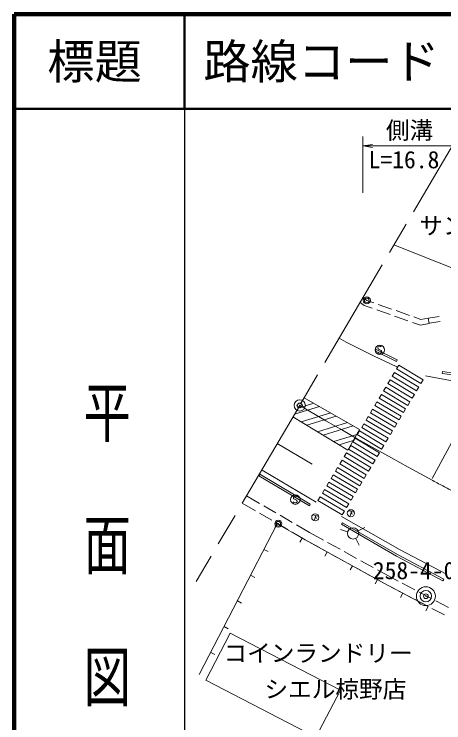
# Model space of a CAD drawing. Units: millimetres at full size, sheet at 1:1000; details may follow other scales. Extents: x 40000 to 680000, y 20000 to 380000.
# Drawn here: x 40000 to 85440, y 305040 to 380000 of the extents above; entities that cross this region are included whole.
import ezdxf
from ezdxf.enums import TextEntityAlignment as Align

# ---------------------------------------------------------------- set-up
doc = ezdxf.new("R2010")
doc.units = ezdxf.units.MM
doc.header["$LTSCALE"] = 1000
doc.header["$PDMODE"] = 32
doc.header["$PDSIZE"] = 500
doc.linetypes.add('CHAIN', pattern=[18.5, 12, -1.5, 3.5, -1.5])
for name, color, linetype, lineweight in [('M-BGD', 7, 'Continuous', 13), ('M-BGD-EXST', 7, 'Continuous', 13), ('M-BMK', 2, 'CHAIN', 13), ('M-BMK-ROW', 30, 'Continuous', 13), ('M-BMK-SRVR', 3, 'Continuous', 13), ('M-STR-HTXT', 7, 'Continuous', 13), ('M-STR-STRC', 7, 'Continuous', 13), ('M-TTL', 2, 'Continuous', 140), ('M-TTL-BAND', 7, 'Continuous', 25), ('M-TTL-LINE', 7, 'Continuous', 50)]:
    doc.layers.add(name, color=color, linetype=linetype, lineweight=lineweight)
doc.layers.add('M-OTRS', color=6, linetype='Continuous')
doc.layers.add('M-TTL-TXT', color=7, linetype='Continuous')
doc.styles.add('@ＭＳ ゴシック', font='')
doc.styles.add('ＭＳ ゴシック', font='')
doc.styles.get('@ＭＳ ゴシック').set_extended_font_data('@MS Gothic')
doc.styles.get('ＭＳ ゴシック').set_extended_font_data('MS Gothic')

# ---------------------------------------------------------------- blocks, each defined once
blk = doc.blocks.new('open_arrow')
at = {"color": 0, "linetype": 'Continuous', "lineweight": -2}
blk.add_lwpolyline([(7.5, 1.25), (0, 0), (7.5, -1.25)], dxfattribs=at)

msp = doc.modelspace()

# ---------------------------------------------------------------- linework, layer by layer
at = {"layer": 'M-BGD'}
for p, q in [((80160, 355586), (95061, 349675)), ((76583, 349496), (77014, 349188)), ((76888, 350015), (77293, 349726)), ((77293, 349726), (78032, 349467)), ((77014, 349188), (77868, 348888)), ((78340, 348723), (79755, 348226)), ((78504, 349301), (79919, 348804)), ((80391, 348639), (81806, 348142)), ((80227, 348060), (81642, 347563)), ((82278, 347976), (83017, 347717)), ((83017, 347717), (83799, 347859)), ((83906, 347268), (83799, 347859)), ((83810, 347835), (84963, 348021)), ((82114, 347398), (82968, 347098)), ((82968, 347098), (83906, 347268)), ((83897, 347302), (85049, 347488)), ((75115, 345316), (74362, 345715)), ((77988, 343864), (75115, 345316)), ((78199, 344336), (78285, 344517)), ((80430, 343268), (78199, 344336)), ((80516, 343448), (78285, 344517)), ((80482, 342705), (77988, 343864)), ((80516, 343448), (80430, 343268)), ((80448, 342475), (80679, 342861)), ((80679, 342861), (83248, 341325)), ((79986, 341703), (80217, 342089)), ((82786, 340553), (80217, 342089)), ((83017, 340939), (80448, 342475)), ((85255, 341993), (85283, 342191)), ((87126, 341730), (85255, 341993)), ((87142, 341930), (85283, 342191)), ((79524, 340930), (79755, 341317)), ((82324, 339780), (79755, 341317)), ((82555, 340166), (79986, 341703)), ((83248, 341325), (83017, 340939)), ((83508, 341727), (87095, 341066)), ((79062, 340158), (79293, 340544)), ((81862, 339008), (79293, 340544)), ((82093, 339394), (79524, 340930)), ((82786, 340553), (82555, 340166)), ((78600, 339386), (78831, 339772)), ((81400, 338236), (78831, 339772)), ((81631, 338622), (79062, 340158)), ((82324, 339780), (82093, 339394)), ((78138, 338613), (78369, 339000)), ((80938, 337463), (78369, 339000)), ((81169, 337849), (78600, 339386)), ((81862, 339008), (81631, 338622)), ((77676, 337841), (77907, 338227)), ((80476, 336691), (77907, 338227)), ((80707, 337077), (78138, 338613)), ((81400, 338236), (81169, 337849)), ((77214, 337069), (77445, 337455)), ((80014, 335918), (77445, 337455)), ((80245, 336305), (77676, 337841)), ((80938, 337463), (80707, 337077)), ((76752, 336296), (76983, 336682)), ((79552, 335146), (76983, 336682)), ((79783, 335532), (77214, 337069)), ((80476, 336691), (80245, 336305)), ((76290, 335524), (76521, 335910)), ((79090, 334374), (76521, 335910)), ((79321, 334760), (76752, 336296)), ((80014, 335918), (79783, 335532)), ((75828, 334752), (76059, 335138)), ((78628, 333601), (76059, 335138)), ((78859, 333988), (76290, 335524)), ((79552, 335146), (79321, 334760)), ((67831, 334596), (71530, 332406)), ((75366, 333979), (75597, 334365)), ((78166, 332829), (75597, 334365)), ((78397, 333215), (75828, 334752)), ((79090, 334374), (78859, 333988)), ((74904, 333207), (75135, 333593)), ((77704, 332057), (75135, 333593)), ((77935, 332443), (75366, 333979)), ((78628, 333601), (78397, 333215)), ((77473, 331670), (74904, 333207)), ((78166, 332829), (77935, 332443)), ((74442, 332434), (74673, 332821)), ((77011, 330898), (74442, 332434)), ((77242, 331284), (74673, 332821)), ((65886, 331157), (65988, 331329)), ((71319, 328171), (65988, 331329)), ((66180, 331785), (66227, 331756)), ((71955, 328396), (66227, 331756)), ((73980, 331662), (74211, 332048)), ((76549, 330126), (73980, 331662)), ((76780, 330512), (74211, 332048)), ((77704, 332057), (77473, 331670)), ((71217, 327999), (65886, 331157)), ((73518, 330890), (73749, 331276)), ((76086, 329353), (73518, 330890)), ((76318, 329740), (73749, 331276)), ((77242, 331284), (77011, 330898)), ((73056, 330117), (73287, 330504)), ((75624, 328581), (73056, 330117)), ((75855, 328967), (73287, 330504)), ((76780, 330512), (76549, 330126)), ((72594, 329345), (72825, 329731)), ((75162, 327809), (72594, 329345)), ((75393, 328195), (72825, 329731)), ((76318, 329740), (76086, 329353)), ((64578, 329058), (65956, 328253)), ((72132, 328573), (72363, 328959)), ((74700, 327036), (72132, 328573)), ((74931, 327422), (72363, 328959)), ((75855, 328967), (75624, 328581)), ((64122, 328281), (65506, 327473)), ((66388, 328001), (67684, 327244)), ((71319, 328171), (71217, 327999)), ((75393, 328195), (75162, 327809)), ((65938, 327221), (67234, 326465)), ((68116, 326992), (69411, 326236)), ((80805, 323356), (74621, 326862)), ((74931, 327422), (74700, 327036)), ((59566, 310137), (67829, 326104)), ((67829, 326104), (67579, 325672)), ((67666, 326213), (68961, 325457)), ((67829, 326104), (68273, 325875)), ((74719, 326210), (74620, 326037)), ((80543, 322858), (74719, 326210)), ((69843, 325984), (71222, 325179)), ((75268, 325255), (74505, 325497)), ((80446, 322683), (74620, 326037)), ((76373, 325350), (77083, 325718)), ((69393, 325205), (70778, 324397)), ((70455, 324584), (70204, 324151)), ((71222, 325179), (72715, 324357)), ((70778, 324397), (72280, 323569)), ((73153, 324116), (74467, 323392)), ((76116, 324541), (76484, 323831)), ((66420, 323381), (66864, 323151)), ((72718, 323328), (74032, 322604)), ((73109, 323112), (72868, 322675)), ((74905, 323151), (76219, 322427)), ((85728, 320752), (80805, 323356)), ((74470, 322363), (75784, 321639)), ((85328, 320053), (80446, 322683)), ((85423, 320229), (80543, 322858)), ((75767, 321648), (75525, 321210)), ((76656, 322186), (77970, 321462)), ((76222, 321398), (77535, 320674)), ((78408, 321221), (79901, 320398)), ((65011, 320658), (65455, 320428)), ((77973, 320433), (79476, 319605)), ((78424, 320184), (78183, 319746)), ((79901, 320398), (80604, 320030)), ((85423, 320229), (85328, 320053)), ((79476, 319605), (80188, 319233)), ((81047, 319798), (82376, 319103)), ((80631, 319001), (81960, 318305)), ((81098, 318750), (80865, 318308)), ((82819, 318871), (84148, 318175)), ((63602, 317935), (64046, 317705)), ((82403, 318073), (83732, 317377)), ((84591, 317943), (85920, 317248)), ((83782, 317335), (83549, 316892)), ((84175, 317146), (85504, 316450)), ((62192, 315212), (62637, 314982)), ((60270, 309540), (62852, 314531)), ((62852, 314531), (74495, 308508)), ((60783, 312488), (61227, 312259)), ((71913, 303517), (60270, 309540)), ((74495, 308508), (71913, 303517))]:
    msp.add_line(p, q, dxfattribs=at)
for points in [[(78816, 344818), (78788, 344847), (78750, 344863), (78697, 344871), (78619, 344867), (78555, 344847), (78502, 344807), (78471, 344751), (78471, 344693), (78475, 344656), (78498, 344607), (78534, 344581), (78813, 344435), (78844, 344391), (78867, 344330), (78864, 344270), (78849, 344221), (78816, 344175), (78739, 344149), (78625, 344144), (78574, 344150), (78526, 344170), (78484, 344206), (78447, 344262)], [(69877, 328976), (69848, 329005), (69810, 329021), (69757, 329029), (69679, 329026), (69615, 329005), (69562, 328966), (69532, 328909), (69531, 328852), (69536, 328814), (69558, 328765), (69594, 328739), (69873, 328593), (69904, 328550), (69927, 328488), (69925, 328428), (69909, 328380), (69876, 328333), (69800, 328307), (69685, 328303), (69634, 328308), (69586, 328329), (69544, 328364), (69507, 328420)], [(67829, 326104), (70778, 324397), (79476, 319605), (83782, 317335)]]:
    msp.add_lwpolyline(points, dxfattribs=at)
for centre, radius in [((78675, 344489), 498), ((69735, 328648), 498), ((75840, 325074), 600)]:
    msp.add_circle(centre, radius, dxfattribs=at)
msp.add_open_spline([(74625, 335715), (74625, 335715), (74625, 335715), (74625, 335715)], degree=3, dxfattribs=at)
at = {"layer": 'M-BGD-EXST'}
for p, q in [((71681, 327022), (72113, 326885)), ((71897, 326953), (71759, 326518)), ((71865, 326848), (71945, 326741)), ((75448, 327456), (75881, 327319)), ((75664, 327388), (75526, 326952)), ((75632, 327283), (75712, 327175)), ((75712, 327175), (75739, 327095)), ((71945, 326741), (71972, 326661))]:
    msp.add_line(p, q, dxfattribs=at)
for centre in [(75607, 327210), (71840, 326775)]:
    msp.add_circle(centre, 375, dxfattribs=at)
at = {"layer": 'M-BMK'}
for p, q in [((88299, 369442), (70195, 338621)), ((70195, 338621), (59245, 319979))]:
    msp.add_line(p, q, dxfattribs=at)
for points in [[(70195, 338621), (71237, 338009), (72969, 337001), (74706, 336000), (76288, 335096)], [(76288, 335096), (78164, 334036), (79916, 333057), (81673, 332086), (83435, 331123), (84130, 330746)]]:
    msp.add_lwpolyline(points, dxfattribs=at)
msp.add_arc((274382, 682605), 400000, 241.59971, 243.17997, dxfattribs=at)
at = {"layer": 'M-BMK-ROW'}
for centre in [(77293, 349726), (67933, 326100)]:
    msp.add_circle(centre, 375, dxfattribs=at)
for p in [(77293, 349726), (67933, 326100)]:
    msp.add_point(p, dxfattribs=at)
at = {"layer": 'M-BMK-SRVR'}
for centre, radius in [((70195, 338621), 600), ((83542, 318435), 1000), ((83542, 318435), 600)]:
    msp.add_circle(centre, radius, dxfattribs=at)
msp.add_point((83542, 318435), dxfattribs=at)
at = {"layer": 'M-OTRS'}
msp.add_point((70195, 338621), dxfattribs=at)
at = {"layer": 'M-STR-HTXT'}
for p, q in [((76888, 361099), (76888, 367064)), ((103681, 366905), (84201, 330878)), ((76888, 366064), (93201, 366064))]:
    msp.add_line(p, q, dxfattribs=at)
at = {"layer": 'M-STR-STRC'}
for p, q in [((70022, 338326), (71691, 338840)), ((76532, 336071), (70667, 339425)), ((69647, 337687), (72286, 338500)), ((69478, 337400), (75292, 333889)), ((70367, 336863), (73475, 337819)), ((70941, 336516), (74070, 337479)), ((72089, 335823), (75260, 336799)), ((72662, 335477), (75854, 336459)), ((75292, 333889), (76532, 336071)), ((73810, 334784), (76222, 335526)), ((74384, 334437), (75861, 334892))]:
    msp.add_line(p, q, dxfattribs=at)
at = {"layer": 'M-TTL'}
for p, q in [((40000, 380000), (40000, 20000)), ((680000, 380000), (40000, 380000))]:
    msp.add_line(p, q, dxfattribs=at)
at = {"layer": 'M-TTL-BAND'}
msp.add_line((58000, 370000), (58000, 20000), dxfattribs=at)
at = {"layer": 'M-TTL-LINE'}
for p, q in [((58000, 380000), (58000, 370000)), ((40000, 370000), (680000, 370000))]:
    msp.add_line(p, q, dxfattribs=at)

# ---------------------------------------------------------------- block references
at = {"layer": 'M-STR-HTXT', "xscale": 133, "yscale": 133}
msp.add_blockref('open_arrow', (76888, 366064), dxfattribs=at)

# ---------------------------------------------------------------- texts
at = {"layer": 'M-BGD', "style": 'ＭＳ ゴシック'}
msp.add_text('サンクス宝町', height=1833, dxfattribs=at).set_placement((90346, 356160), align=Align.BOTTOM_CENTER)
for s, p in [('コインランドリー', (62138, 310946)), ('シエル椋野店', (66470, 307135))]:
    msp.add_text(s, height=1833, dxfattribs=at).set_placement(p, align=Align.BOTTOM_LEFT)
at = {"layer": 'M-BMK-SRVR', "style": 'ＭＳ ゴシック'}
msp.add_text('258-4-0-1', height=1833, dxfattribs=at).set_placement((83542, 319685), align=Align.BOTTOM_CENTER)
at = {"layer": 'M-STR-HTXT', "style": 'ＭＳ ゴシック'}
msp.add_text('側溝', height=1833, dxfattribs=at).set_placement((81813, 367714), align=Align.MIDDLE_CENTER)
msp.add_text('L=16.8', height=1833, dxfattribs=at).set_placement((81226, 363148), align=Align.BOTTOM_CENTER)
at = {"layer": 'M-TTL-BAND', "style": '@ＭＳ ゴシック', "width": 1.4}
msp.add_text('平  面  図', height=3666, rotation=270, dxfattribs=at).set_placement((49777, 306475), align=Align.MIDDLE_RIGHT)
at = {"layer": 'M-TTL-TXT', "style": 'ＭＳ ゴシック'}
msp.add_text('標題', height=3666, dxfattribs=at).set_placement((48500, 375000), align=Align.MIDDLE_CENTER)
msp.add_text('路線コード', height=3666, dxfattribs=at).set_placement((60000, 375000), align=Align.MIDDLE_LEFT)

doc.saveas('drawing.dxf')
